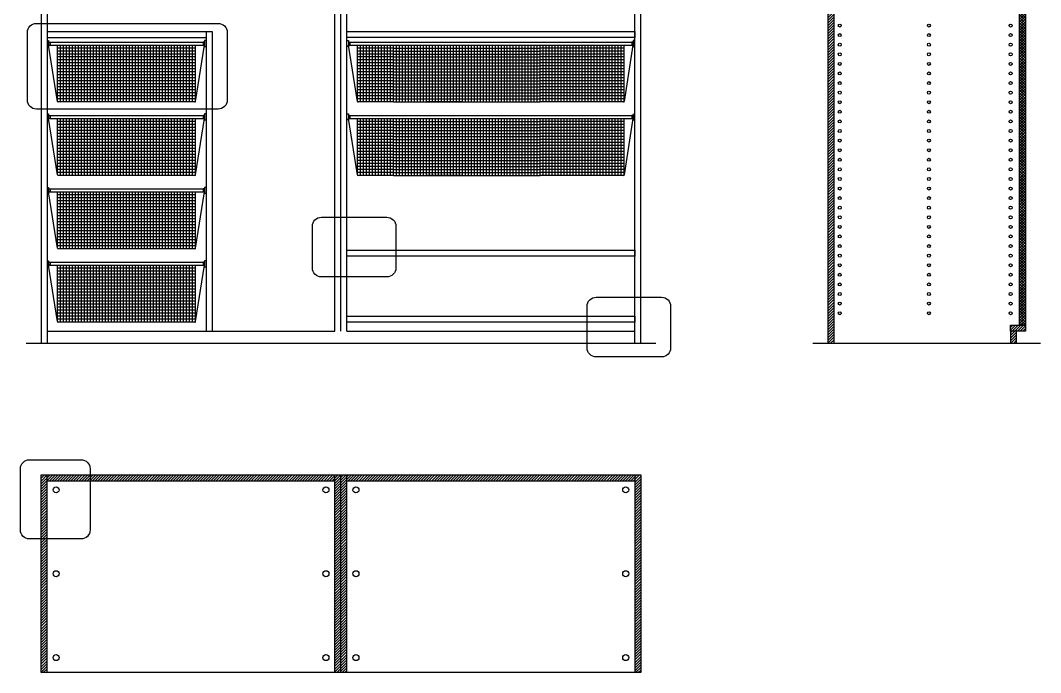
# Model space of a CAD drawing. Header units: millimetres. Extents: x 1707 to 3911, y 2756 to 3954.
# Drawn here: x 2352.7 to 2693, y 2757.3 to 2975 of the extents above; entities that cross this region are included whole.
import ezdxf

# ---------------------------------------------------------------- set-up
doc = ezdxf.new("R2010")
doc.units = ezdxf.units.MM
for name, color, linetype in [('IN-ANNO-NPLT', 6, 'Continuous'), ('IN-FURN', 3, 'Continuous'), ('IN-FURN-DETAILS', 2, 'Continuous'), ('IN-FURN-STOR', 104, 'Continuous'), ('IN-FURN-WKSF', 4, 'Continuous')]:
    doc.layers.add(name, color=color, linetype=linetype)

msp = doc.modelspace()

# ---------------------------------------------------------------- hatches: boundary and pattern name
at = {"layer": 'IN-FURN-STOR'}
h = msp.add_hatch(dxfattribs=at)
h.set_pattern_fill('ANSI31', color=256, scale=0.2)
h.paths.add_polyline_path([(2622.03, 2867.25), (2624.03, 2867.25), (2624.03, 3103.25), (2622.03, 3103.25)])
h = msp.add_hatch(dxfattribs=at)
h.set_pattern_fill('ANSI31', color=256, scale=0.2)
h.paths.add_polyline_path([(2688.03, 3103.25), (2624.03, 3103.25), (2624.03, 3101.25), (2688.03, 3101.25)])
h.paths.add_polyline_path([(2688.03, 2873.25), (2683.03, 2873.25), (2683.03, 2871.25), (2685.03, 2871.25), (2688.03, 2871.25)])
h.paths.add_polyline_path([(2685.03, 2871.25), (2683.03, 2871.25), (2683.03, 2867.25), (2685.03, 2867.25)])
h = msp.add_hatch(dxfattribs=at)
h.set_pattern_fill('ANSI31', color=256, scale=0.2)
h.paths.add_polyline_path([(2457.65, 2823.29), (2361.65, 2823.29), (2361.65, 2821.29), (2457.65, 2821.29)])
h.paths.add_polyline_path([(2361.65, 2823.29), (2359.65, 2823.29), (2359.65, 2757.29), (2361.65, 2757.29)])
h.paths.add_polyline_path([(2461.65, 2823.29), (2459.65, 2823.29), (2459.65, 2757.29), (2461.65, 2757.29)])
h.paths.add_polyline_path([(2459.65, 2823.29), (2457.65, 2823.29), (2457.65, 2821.29), (2457.65, 2757.29), (2459.65, 2757.29)])
h.paths.add_polyline_path([(2557.65, 2823.29), (2461.65, 2823.29), (2461.65, 2821.29), (2557.65, 2821.29)])
h.paths.add_polyline_path([(2559.65, 2823.29), (2557.65, 2823.29), (2557.65, 2821.29), (2557.65, 2757.29), (2559.65, 2757.29)])
at = {"layer": 'IN-FURN-WKSF'}
h = msp.add_hatch(dxfattribs=at)
h.set_pattern_fill('ANSI37', color=256, scale=0.2)
h.set_pattern_definition([(45, (-63.79805, 0), (-0.44901281, 0.44901281), []), (135, (-63.79805, 0), (-0.44901281, -0.44901281), [])])
h.paths.add_polyline_path([(2688.03, 3101.25), (2686.03, 3101.25), (2686.03, 2873.25), (2688.03, 2873.25)])

# ---------------------------------------------------------------- linework, layer by layer
at = {"layer": 'IN-ANNO-NPLT'}
for p, q in [((2354.65, 2867.25), (2564.65, 2867.25)), ((2617.03, 2867.25), (2693.03, 2867.25))]:
    msp.add_line(p, q, dxfattribs=at)
at = {"layer": 'IN-FURN'}
for p, q in [((2362.15, 2967.55), (2362.15, 2966.75)), ((2362.35, 2967.75), (2413.95, 2967.75)), ((2414.15, 2967.55), (2414.15, 2966.75)), ((2462.15, 2967.55), (2462.15, 2966.75)), ((2462.35, 2967.75), (2525.15, 2967.75)), ((2525.15, 2967.75), (2526.15, 2967.75)), ((2526.15, 2967.75), (2556.95, 2967.75)), ((2557.15, 2967.55), (2557.15, 2966.75)), ((2362.15, 2966.75), (2414.15, 2966.75)), ((2365.12, 2947.92), (2362.15, 2966.75)), ((2365.15, 2947.95), (2365.15, 2966.75)), ((2411.15, 2965.75), (2365.15, 2965.75)), ((2411.15, 2964.75), (2365.15, 2964.75)), ((2366.15, 2947.75), (2366.15, 2966.75)), ((2367.15, 2947.75), (2367.15, 2966.75)), ((2368.15, 2947.75), (2368.15, 2966.75)), ((2369.15, 2947.75), (2369.15, 2966.75)), ((2370.15, 2947.75), (2370.15, 2966.75)), ((2370.15, 2947.75), (2370.15, 2966.75)), ((2371.15, 2947.75), (2371.15, 2966.75)), ((2372.15, 2947.75), (2372.15, 2966.75)), ((2373.15, 2947.75), (2373.15, 2966.75)), ((2374.15, 2947.75), (2374.15, 2966.75)), ((2375.15, 2947.75), (2375.15, 2966.75)), ((2376.15, 2947.75), (2376.15, 2966.75)), ((2377.15, 2947.75), (2377.15, 2966.75)), ((2378.15, 2947.75), (2378.15, 2966.75)), ((2379.15, 2947.75), (2379.15, 2966.75)), ((2380.15, 2947.75), (2380.15, 2966.75)), ((2381.15, 2947.75), (2381.15, 2966.75)), ((2382.15, 2947.75), (2382.15, 2966.75)), ((2383.15, 2947.75), (2383.15, 2966.75)), ((2384.15, 2947.75), (2384.15, 2966.75)), ((2385.15, 2947.75), (2385.15, 2966.75)), ((2386.15, 2947.75), (2386.15, 2966.75)), ((2387.15, 2947.75), (2387.15, 2966.75)), ((2388.15, 2947.75), (2388.15, 2966.75)), ((2389.15, 2947.75), (2389.15, 2966.75)), ((2390.15, 2947.75), (2390.15, 2966.75)), ((2391.15, 2947.75), (2391.15, 2966.75)), ((2392.15, 2947.75), (2392.15, 2966.75)), ((2393.15, 2947.75), (2393.15, 2966.75)), ((2394.15, 2947.75), (2394.15, 2966.75)), ((2395.15, 2947.75), (2395.15, 2966.75)), ((2396.15, 2947.75), (2396.15, 2966.75)), ((2397.15, 2947.75), (2397.15, 2966.75)), ((2398.15, 2947.75), (2398.15, 2966.75)), ((2399.15, 2947.75), (2399.15, 2966.75)), ((2400.15, 2947.75), (2400.15, 2966.75)), ((2401.15, 2947.75), (2401.15, 2966.75)), ((2402.15, 2947.75), (2402.15, 2966.75)), ((2403.15, 2947.75), (2403.15, 2966.75)), ((2404.15, 2947.75), (2404.15, 2966.75)), ((2405.15, 2947.75), (2405.15, 2966.75)), ((2406.15, 2947.75), (2406.15, 2966.75)), ((2407.15, 2947.75), (2407.15, 2966.75)), ((2408.15, 2947.75), (2408.15, 2966.75)), ((2409.15, 2947.75), (2409.15, 2966.75)), ((2409.15, 2947.75), (2409.15, 2966.75)), ((2410.15, 2947.75), (2410.15, 2966.75)), ((2411.15, 2947.95), (2411.15, 2966.75)), ((2411.18, 2947.92), (2414.15, 2966.75)), ((2462.15, 2966.75), (2477.15, 2966.75)), ((2465.12, 2947.92), (2462.15, 2966.75)), ((2465.15, 2947.95), (2465.15, 2966.75)), ((2477.15, 2965.75), (2465.15, 2965.75)), ((2477.15, 2964.75), (2465.15, 2964.75)), ((2466.15, 2947.75), (2466.15, 2966.75)), ((2467.15, 2947.75), (2467.15, 2966.75)), ((2468.15, 2947.75), (2468.15, 2966.75)), ((2469.15, 2947.75), (2469.15, 2966.75)), ((2470.15, 2947.75), (2470.15, 2966.75)), ((2470.15, 2947.75), (2470.15, 2966.75)), ((2471.15, 2947.75), (2471.15, 2966.75)), ((2472.15, 2947.75), (2472.15, 2966.75)), ((2473.15, 2947.75), (2473.15, 2966.75)), ((2474.15, 2947.75), (2474.15, 2966.75)), ((2475.15, 2947.75), (2475.15, 2966.75)), ((2476.15, 2947.75), (2476.15, 2966.75)), ((2477.15, 2947.75), (2477.15, 2966.75)), ((2477.15, 2966.75), (2525.15, 2966.75)), ((2477.15, 2965.75), (2525.15, 2965.75)), ((2477.15, 2964.75), (2525.15, 2964.75)), ((2478.15, 2947.75), (2478.15, 2966.75)), ((2479.15, 2947.75), (2479.15, 2966.75)), ((2480.15, 2947.75), (2480.15, 2966.75)), ((2481.15, 2947.75), (2481.15, 2966.75)), ((2482.15, 2947.75), (2482.15, 2966.75)), ((2483.15, 2947.75), (2483.15, 2966.75)), ((2484.15, 2947.75), (2484.15, 2966.75)), ((2484.15, 2947.75), (2484.15, 2966.75)), ((2485.15, 2947.75), (2485.15, 2966.75)), ((2486.15, 2947.75), (2486.15, 2966.75)), ((2486.15, 2947.75), (2486.15, 2966.75)), ((2487.15, 2947.75), (2487.15, 2966.75)), ((2488.15, 2947.75), (2488.15, 2966.75)), ((2489.15, 2947.75), (2489.15, 2966.75)), ((2490.15, 2947.75), (2490.15, 2966.75)), ((2491.15, 2947.75), (2491.15, 2966.75)), ((2492.15, 2947.75), (2492.15, 2966.75)), ((2493.15, 2947.75), (2493.15, 2966.75)), ((2494.15, 2947.75), (2494.15, 2966.75)), ((2495.15, 2947.75), (2495.15, 2966.75)), ((2496.15, 2947.75), (2496.15, 2966.75)), ((2497.15, 2947.75), (2497.15, 2966.75)), ((2498.15, 2947.75), (2498.15, 2966.75)), ((2499.15, 2947.75), (2499.15, 2966.75)), ((2499.15, 2947.75), (2499.15, 2966.75)), ((2500.15, 2947.75), (2500.15, 2966.75)), ((2501.15, 2947.75), (2501.15, 2966.75)), ((2502.15, 2947.75), (2502.15, 2966.75)), ((2503.15, 2947.75), (2503.15, 2966.75)), ((2504.15, 2947.75), (2504.15, 2966.75)), ((2505.15, 2947.75), (2505.15, 2966.75)), ((2506.15, 2947.75), (2506.15, 2966.75)), ((2507.15, 2947.75), (2507.15, 2966.75)), ((2508.15, 2947.75), (2508.15, 2966.75)), ((2509.15, 2947.75), (2509.15, 2966.75)), ((2510.15, 2947.75), (2510.15, 2966.75)), ((2511.15, 2947.75), (2511.15, 2966.75)), ((2512.15, 2947.75), (2512.15, 2966.75)), ((2513.15, 2947.75), (2513.15, 2966.75)), ((2514.15, 2947.75), (2514.15, 2966.75)), ((2515.15, 2947.75), (2515.15, 2966.75)), ((2516.15, 2947.75), (2516.15, 2966.75)), ((2517.15, 2947.75), (2517.15, 2966.75)), ((2518.15, 2947.75), (2518.15, 2966.75)), ((2519.15, 2947.75), (2519.15, 2966.75)), ((2520.15, 2947.75), (2520.15, 2966.75)), ((2521.15, 2947.75), (2521.15, 2966.75)), ((2522.15, 2947.75), (2522.15, 2966.75)), ((2523.15, 2947.75), (2523.15, 2966.75)), ((2523.15, 2947.75), (2523.15, 2966.75)), ((2524.15, 2947.75), (2524.15, 2966.75)), ((2525.15, 2947.75), (2525.15, 2966.75)), ((2525.15, 2966.75), (2526.15, 2966.75)), ((2525.15, 2965.75), (2526.15, 2965.75)), ((2525.15, 2964.75), (2526.15, 2964.75)), ((2526.15, 2947.75), (2526.15, 2966.75)), ((2526.15, 2966.75), (2557.15, 2966.75)), ((2554.15, 2965.75), (2526.15, 2965.75)), ((2554.15, 2964.75), (2526.15, 2964.75)), ((2527.15, 2947.75), (2527.15, 2966.75)), ((2528.15, 2947.75), (2528.15, 2966.75)), ((2529.15, 2947.75), (2529.15, 2966.75)), ((2530.15, 2947.75), (2530.15, 2966.75)), ((2531.15, 2947.75), (2531.15, 2966.75)), ((2532.15, 2947.75), (2532.15, 2966.75)), ((2533.15, 2947.75), (2533.15, 2966.75)), ((2534.15, 2947.75), (2534.15, 2966.75)), ((2535.15, 2947.75), (2535.15, 2966.75)), ((2536.15, 2947.75), (2536.15, 2966.75)), ((2537.15, 2947.75), (2537.15, 2966.75)), ((2538.15, 2947.75), (2538.15, 2966.75)), ((2539.15, 2947.75), (2539.15, 2966.75)), ((2540.15, 2947.75), (2540.15, 2966.75)), ((2541.15, 2947.75), (2541.15, 2966.75)), ((2542.15, 2947.75), (2542.15, 2966.75)), ((2543.15, 2947.75), (2543.15, 2966.75)), ((2544.15, 2947.75), (2544.15, 2966.75)), ((2545.15, 2947.75), (2545.15, 2966.75)), ((2546.15, 2947.75), (2546.15, 2966.75)), ((2547.15, 2947.75), (2547.15, 2966.75)), ((2548.15, 2947.75), (2548.15, 2966.75)), ((2549.15, 2947.75), (2549.15, 2966.75)), ((2550.15, 2947.75), (2550.15, 2966.75)), ((2551.15, 2947.75), (2551.15, 2966.75)), ((2552.15, 2947.75), (2552.15, 2966.75)), ((2552.15, 2947.75), (2552.15, 2966.75)), ((2553.15, 2947.75), (2553.15, 2966.75)), ((2554.15, 2947.95), (2554.15, 2966.75)), ((2554.18, 2947.92), (2557.15, 2966.75)), ((2411.15, 2963.75), (2365.15, 2963.75)), ((2411.15, 2962.75), (2365.15, 2962.75)), ((2411.15, 2961.75), (2365.15, 2961.75)), ((2411.15, 2960.75), (2365.15, 2960.75)), ((2477.15, 2963.75), (2465.15, 2963.75)), ((2477.15, 2962.75), (2465.15, 2962.75)), ((2477.15, 2961.75), (2465.15, 2961.75)), ((2477.15, 2960.75), (2465.15, 2960.75)), ((2477.15, 2963.75), (2525.15, 2963.75)), ((2477.15, 2962.75), (2525.15, 2962.75)), ((2477.15, 2962.75), (2525.15, 2962.75)), ((2477.15, 2961.75), (2525.15, 2961.75)), ((2477.15, 2960.75), (2523.15, 2960.75)), ((2477.15, 2960.75), (2525.15, 2960.75)), ((2525.15, 2963.75), (2526.15, 2963.75)), ((2525.15, 2962.75), (2526.15, 2962.75)), ((2525.15, 2961.75), (2526.15, 2961.75)), ((2525.15, 2960.75), (2526.15, 2960.75)), ((2554.15, 2963.75), (2526.15, 2963.75)), ((2554.15, 2962.75), (2526.15, 2962.75)), ((2554.15, 2961.75), (2526.15, 2961.75)), ((2554.15, 2960.75), (2526.15, 2960.75)), ((2411.15, 2959.75), (2365.15, 2959.75)), ((2411.15, 2958.75), (2365.15, 2958.75)), ((2411.15, 2957.75), (2365.15, 2957.75)), ((2477.15, 2959.75), (2465.15, 2959.75)), ((2477.15, 2958.75), (2465.15, 2958.75)), ((2477.15, 2957.75), (2465.15, 2957.75)), ((2477.15, 2959.75), (2523.15, 2959.75)), ((2477.15, 2959.75), (2525.15, 2959.75)), ((2477.15, 2959.75), (2525.15, 2959.75)), ((2477.15, 2958.75), (2523.15, 2958.75)), ((2477.15, 2958.75), (2525.15, 2958.75)), ((2477.15, 2957.75), (2523.15, 2957.75)), ((2477.15, 2957.75), (2525.15, 2957.75)), ((2525.15, 2959.75), (2526.15, 2959.75)), ((2525.15, 2958.75), (2526.15, 2958.75)), ((2525.15, 2957.75), (2526.15, 2957.75)), ((2554.15, 2959.75), (2526.15, 2959.75)), ((2554.15, 2958.75), (2526.15, 2958.75)), ((2554.15, 2957.75), (2526.15, 2957.75)), ((2411.15, 2956.75), (2365.15, 2956.75)), ((2411.15, 2955.75), (2365.15, 2955.75)), ((2411.15, 2954.75), (2365.15, 2954.75)), ((2411.15, 2954.75), (2365.15, 2954.75)), ((2477.15, 2956.75), (2465.15, 2956.75)), ((2477.15, 2955.75), (2465.15, 2955.75)), ((2477.15, 2954.75), (2465.15, 2954.75)), ((2477.15, 2954.75), (2465.15, 2954.75)), ((2477.15, 2956.75), (2523.15, 2956.75)), ((2477.15, 2956.75), (2525.15, 2956.75)), ((2477.15, 2955.75), (2523.15, 2955.75)), ((2477.15, 2955.75), (2525.15, 2955.75)), ((2477.15, 2954.75), (2523.15, 2954.75)), ((2477.15, 2954.75), (2525.15, 2954.75)), ((2525.15, 2956.75), (2526.15, 2956.75)), ((2525.15, 2955.75), (2526.15, 2955.75)), ((2525.15, 2954.75), (2526.15, 2954.75)), ((2554.15, 2956.75), (2526.15, 2956.75)), ((2554.15, 2955.75), (2526.15, 2955.75)), ((2554.15, 2954.75), (2526.15, 2954.75)), ((2554.15, 2954.75), (2526.15, 2954.75)), ((2411.15, 2953.75), (2365.15, 2953.75)), ((2411.15, 2952.75), (2365.15, 2952.75)), ((2411.15, 2951.75), (2365.15, 2951.75)), ((2411.15, 2950.75), (2365.15, 2950.75)), ((2477.15, 2953.75), (2465.15, 2953.75)), ((2477.15, 2952.75), (2465.15, 2952.75)), ((2477.15, 2951.75), (2465.15, 2951.75)), ((2477.15, 2950.75), (2465.15, 2950.75)), ((2477.15, 2953.75), (2523.15, 2953.75)), ((2477.15, 2953.75), (2525.15, 2953.75)), ((2477.15, 2952.75), (2523.15, 2952.75)), ((2477.15, 2952.75), (2525.15, 2952.75)), ((2477.15, 2951.75), (2523.15, 2951.75)), ((2477.15, 2951.75), (2525.15, 2951.75)), ((2477.15, 2950.75), (2523.15, 2950.75)), ((2477.15, 2950.75), (2525.15, 2950.75)), ((2525.15, 2953.75), (2526.15, 2953.75)), ((2525.15, 2952.75), (2526.15, 2952.75)), ((2525.15, 2951.75), (2526.15, 2951.75)), ((2525.15, 2950.75), (2526.15, 2950.75)), ((2554.15, 2953.75), (2526.15, 2953.75)), ((2554.15, 2952.75), (2526.15, 2952.75)), ((2554.15, 2951.75), (2526.15, 2951.75)), ((2554.15, 2950.75), (2526.15, 2950.75)), ((2411.15, 2949.75), (2365.15, 2949.75)), ((2411.15, 2948.75), (2365.15, 2948.75)), ((2410.98, 2947.75), (2365.32, 2947.75)), ((2477.15, 2949.75), (2465.15, 2949.75)), ((2477.15, 2948.75), (2465.15, 2948.75)), ((2477.15, 2947.75), (2465.32, 2947.75)), ((2477.15, 2949.75), (2523.15, 2949.75)), ((2477.15, 2949.75), (2525.15, 2949.75)), ((2477.15, 2948.75), (2523.15, 2948.75)), ((2477.15, 2948.75), (2525.15, 2948.75)), ((2477.15, 2947.75), (2523.15, 2947.75)), ((2477.15, 2947.75), (2525.15, 2947.75)), ((2500.15, 2947.75), (2488.32, 2947.75)), ((2525.15, 2949.75), (2526.15, 2949.75)), ((2525.15, 2948.75), (2526.15, 2948.75)), ((2525.15, 2947.75), (2526.15, 2947.75)), ((2554.15, 2949.75), (2526.15, 2949.75)), ((2554.15, 2948.75), (2526.15, 2948.75)), ((2553.98, 2947.75), (2526.15, 2947.75)), ((2362.15, 2943.05), (2362.15, 2942.25)), ((2365.12, 2923.42), (2362.15, 2942.25)), ((2362.35, 2943.25), (2413.95, 2943.25)), ((2362.65, 2942.25), (2413.65, 2942.25)), ((2365.15, 2923.45), (2365.15, 2942.25)), ((2411.15, 2941.25), (2365.15, 2941.25)), ((2411.15, 2940.25), (2365.15, 2940.25)), ((2366.15, 2923.25), (2366.15, 2942.25)), ((2367.15, 2923.25), (2367.15, 2942.25)), ((2368.15, 2923.25), (2368.15, 2942.25)), ((2369.15, 2923.25), (2369.15, 2942.25)), ((2370.15, 2923.25), (2370.15, 2942.25)), ((2370.15, 2923.25), (2370.15, 2942.25)), ((2371.15, 2923.25), (2371.15, 2942.25)), ((2372.15, 2923.25), (2372.15, 2942.25)), ((2373.15, 2923.25), (2373.15, 2942.25)), ((2374.15, 2923.25), (2374.15, 2942.25)), ((2375.15, 2923.25), (2375.15, 2942.25)), ((2376.15, 2923.25), (2376.15, 2942.25)), ((2377.15, 2923.25), (2377.15, 2942.25)), ((2378.15, 2923.25), (2378.15, 2942.25)), ((2379.15, 2923.25), (2379.15, 2942.25)), ((2380.15, 2923.25), (2380.15, 2942.25)), ((2381.15, 2923.25), (2381.15, 2942.25)), ((2382.15, 2923.25), (2382.15, 2942.25)), ((2383.15, 2923.25), (2383.15, 2942.25)), ((2384.15, 2923.25), (2384.15, 2942.25)), ((2385.15, 2923.25), (2385.15, 2942.25)), ((2386.15, 2923.25), (2386.15, 2942.25)), ((2387.15, 2923.25), (2387.15, 2942.25)), ((2388.15, 2923.25), (2388.15, 2942.25)), ((2389.15, 2923.25), (2389.15, 2942.25)), ((2390.15, 2923.25), (2390.15, 2942.25)), ((2391.15, 2923.25), (2391.15, 2942.25)), ((2392.15, 2923.25), (2392.15, 2942.25)), ((2393.15, 2923.25), (2393.15, 2942.25)), ((2394.15, 2923.25), (2394.15, 2942.25)), ((2395.15, 2923.25), (2395.15, 2942.25)), ((2396.15, 2923.25), (2396.15, 2942.25)), ((2397.15, 2923.25), (2397.15, 2942.25)), ((2398.15, 2923.25), (2398.15, 2942.25)), ((2399.15, 2923.25), (2399.15, 2942.25)), ((2400.15, 2923.25), (2400.15, 2942.25)), ((2401.15, 2923.25), (2401.15, 2942.25)), ((2402.15, 2923.25), (2402.15, 2942.25)), ((2403.15, 2923.25), (2403.15, 2942.25)), ((2404.15, 2923.25), (2404.15, 2942.25)), ((2405.15, 2923.25), (2405.15, 2942.25)), ((2406.15, 2923.25), (2406.15, 2942.25)), ((2407.15, 2923.25), (2407.15, 2942.25)), ((2408.15, 2923.25), (2408.15, 2942.25)), ((2409.15, 2923.25), (2409.15, 2942.25)), ((2409.15, 2923.25), (2409.15, 2942.25)), ((2410.15, 2923.25), (2410.15, 2942.25)), ((2411.15, 2923.45), (2411.15, 2942.25)), ((2411.18, 2923.42), (2414.15, 2942.25)), ((2414.15, 2943.05), (2414.15, 2942.25)), ((2462.15, 2943.05), (2462.15, 2942.25)), ((2462.15, 2942.25), (2477.15, 2942.25)), ((2465.12, 2923.42), (2462.15, 2942.25)), ((2462.35, 2943.25), (2525.15, 2943.25)), ((2465.15, 2923.45), (2465.15, 2942.25)), ((2477.15, 2941.25), (2465.15, 2941.25)), ((2477.15, 2940.25), (2465.15, 2940.25)), ((2466.15, 2923.25), (2466.15, 2942.25)), ((2467.15, 2923.25), (2467.15, 2942.25)), ((2468.15, 2923.25), (2468.15, 2942.25)), ((2469.15, 2923.25), (2469.15, 2942.25)), ((2470.15, 2923.25), (2470.15, 2942.25)), ((2470.15, 2923.25), (2470.15, 2942.25)), ((2471.15, 2923.25), (2471.15, 2942.25)), ((2472.15, 2923.25), (2472.15, 2942.25)), ((2473.15, 2923.25), (2473.15, 2942.25)), ((2474.15, 2923.25), (2474.15, 2942.25)), ((2475.15, 2923.25), (2475.15, 2942.25)), ((2476.15, 2923.25), (2476.15, 2942.25)), ((2477.15, 2923.25), (2477.15, 2942.25)), ((2477.15, 2942.25), (2525.15, 2942.25)), ((2477.15, 2941.25), (2525.15, 2941.25)), ((2477.15, 2940.25), (2525.15, 2940.25)), ((2478.15, 2923.25), (2478.15, 2942.25)), ((2479.15, 2923.25), (2479.15, 2942.25)), ((2480.15, 2923.25), (2480.15, 2942.25)), ((2481.15, 2923.25), (2481.15, 2942.25)), ((2482.15, 2923.25), (2482.15, 2942.25)), ((2483.15, 2923.25), (2483.15, 2942.25)), ((2484.15, 2923.25), (2484.15, 2942.25)), ((2484.15, 2923.25), (2484.15, 2942.25)), ((2485.15, 2923.25), (2485.15, 2942.25)), ((2486.15, 2923.25), (2486.15, 2942.25)), ((2486.15, 2923.25), (2486.15, 2942.25)), ((2487.15, 2923.25), (2487.15, 2942.25)), ((2488.15, 2923.25), (2488.15, 2942.25)), ((2489.15, 2923.25), (2489.15, 2942.25)), ((2490.15, 2923.25), (2490.15, 2942.25)), ((2491.15, 2923.25), (2491.15, 2942.25)), ((2492.15, 2923.25), (2492.15, 2942.25)), ((2493.15, 2923.25), (2493.15, 2942.25)), ((2494.15, 2923.25), (2494.15, 2942.25)), ((2495.15, 2923.25), (2495.15, 2942.25)), ((2496.15, 2923.25), (2496.15, 2942.25)), ((2497.15, 2923.25), (2497.15, 2942.25)), ((2498.15, 2923.25), (2498.15, 2942.25)), ((2499.15, 2923.25), (2499.15, 2942.25)), ((2499.15, 2923.25), (2499.15, 2942.25)), ((2500.15, 2923.25), (2500.15, 2942.25)), ((2501.15, 2923.25), (2501.15, 2942.25)), ((2502.15, 2923.25), (2502.15, 2942.25)), ((2503.15, 2923.25), (2503.15, 2942.25)), ((2504.15, 2923.25), (2504.15, 2942.25)), ((2505.15, 2923.25), (2505.15, 2942.25)), ((2506.15, 2923.25), (2506.15, 2942.25)), ((2507.15, 2923.25), (2507.15, 2942.25)), ((2508.15, 2923.25), (2508.15, 2942.25)), ((2509.15, 2923.25), (2509.15, 2942.25)), ((2510.15, 2923.25), (2510.15, 2942.25)), ((2511.15, 2923.25), (2511.15, 2942.25)), ((2512.15, 2923.25), (2512.15, 2942.25)), ((2513.15, 2923.25), (2513.15, 2942.25)), ((2514.15, 2923.25), (2514.15, 2942.25)), ((2515.15, 2923.25), (2515.15, 2942.25)), ((2516.15, 2923.25), (2516.15, 2942.25)), ((2517.15, 2923.25), (2517.15, 2942.25)), ((2518.15, 2923.25), (2518.15, 2942.25)), ((2519.15, 2923.25), (2519.15, 2942.25)), ((2520.15, 2923.25), (2520.15, 2942.25)), ((2521.15, 2923.25), (2521.15, 2942.25)), ((2522.15, 2923.25), (2522.15, 2942.25)), ((2523.15, 2923.25), (2523.15, 2942.25)), ((2523.15, 2923.25), (2523.15, 2942.25)), ((2524.15, 2923.25), (2524.15, 2942.25)), ((2525.15, 2943.25), (2526.15, 2943.25)), ((2525.15, 2923.25), (2525.15, 2942.25)), ((2525.15, 2942.25), (2526.15, 2942.25)), ((2525.15, 2941.25), (2526.15, 2941.25)), ((2525.15, 2940.25), (2526.15, 2940.25)), ((2526.15, 2943.25), (2556.95, 2943.25)), ((2526.15, 2942.25), (2557.15, 2942.25)), ((2526.15, 2923.25), (2526.15, 2942.25)), ((2554.15, 2941.25), (2526.15, 2941.25)), ((2554.15, 2940.25), (2526.15, 2940.25)), ((2527.15, 2923.25), (2527.15, 2942.25)), ((2528.15, 2923.25), (2528.15, 2942.25)), ((2529.15, 2923.25), (2529.15, 2942.25)), ((2530.15, 2923.25), (2530.15, 2942.25)), ((2531.15, 2923.25), (2531.15, 2942.25)), ((2532.15, 2923.25), (2532.15, 2942.25)), ((2533.15, 2923.25), (2533.15, 2942.25)), ((2534.15, 2923.25), (2534.15, 2942.25)), ((2535.15, 2923.25), (2535.15, 2942.25)), ((2536.15, 2923.25), (2536.15, 2942.25)), ((2537.15, 2923.25), (2537.15, 2942.25)), ((2538.15, 2923.25), (2538.15, 2942.25)), ((2539.15, 2923.25), (2539.15, 2942.25)), ((2540.15, 2923.25), (2540.15, 2942.25)), ((2541.15, 2923.25), (2541.15, 2942.25)), ((2542.15, 2923.25), (2542.15, 2942.25)), ((2543.15, 2923.25), (2543.15, 2942.25)), ((2544.15, 2923.25), (2544.15, 2942.25)), ((2545.15, 2923.25), (2545.15, 2942.25)), ((2546.15, 2923.25), (2546.15, 2942.25)), ((2547.15, 2923.25), (2547.15, 2942.25)), ((2548.15, 2923.25), (2548.15, 2942.25)), ((2549.15, 2923.25), (2549.15, 2942.25)), ((2550.15, 2923.25), (2550.15, 2942.25)), ((2551.15, 2923.25), (2551.15, 2942.25)), ((2552.15, 2923.25), (2552.15, 2942.25)), ((2552.15, 2923.25), (2552.15, 2942.25)), ((2553.15, 2923.25), (2553.15, 2942.25)), ((2554.15, 2923.45), (2554.15, 2942.25)), ((2554.18, 2923.42), (2557.15, 2942.25)), ((2557.15, 2943.05), (2557.15, 2942.25)), ((2411.15, 2939.25), (2365.15, 2939.25)), ((2411.15, 2938.25), (2365.15, 2938.25)), ((2411.15, 2937.25), (2365.15, 2937.25)), ((2477.15, 2939.25), (2465.15, 2939.25)), ((2477.15, 2938.25), (2465.15, 2938.25)), ((2477.15, 2937.25), (2465.15, 2937.25)), ((2477.15, 2939.25), (2525.15, 2939.25)), ((2477.15, 2938.25), (2525.15, 2938.25)), ((2477.15, 2938.25), (2525.15, 2938.25)), ((2477.15, 2937.25), (2525.15, 2937.25)), ((2525.15, 2939.25), (2526.15, 2939.25)), ((2525.15, 2938.25), (2526.15, 2938.25)), ((2525.15, 2937.25), (2526.15, 2937.25)), ((2554.15, 2939.25), (2526.15, 2939.25)), ((2554.15, 2938.25), (2526.15, 2938.25)), ((2554.15, 2937.25), (2526.15, 2937.25)), ((2411.15, 2936.25), (2365.15, 2936.25)), ((2411.15, 2935.25), (2365.15, 2935.25)), ((2411.15, 2934.25), (2365.15, 2934.25)), ((2477.15, 2936.25), (2465.15, 2936.25)), ((2477.15, 2935.25), (2465.15, 2935.25)), ((2477.15, 2934.25), (2465.15, 2934.25)), ((2477.15, 2936.25), (2525.15, 2936.25)), ((2477.15, 2936.25), (2523.15, 2936.25)), ((2477.15, 2935.25), (2525.15, 2935.25)), ((2477.15, 2935.25), (2525.15, 2935.25)), ((2477.15, 2935.25), (2523.15, 2935.25)), ((2477.15, 2934.25), (2525.15, 2934.25)), ((2477.15, 2934.25), (2523.15, 2934.25)), ((2525.15, 2936.25), (2526.15, 2936.25)), ((2525.15, 2935.25), (2526.15, 2935.25)), ((2525.15, 2934.25), (2526.15, 2934.25)), ((2554.15, 2936.25), (2526.15, 2936.25)), ((2554.15, 2935.25), (2526.15, 2935.25)), ((2554.15, 2934.25), (2526.15, 2934.25)), ((2411.15, 2933.25), (2365.15, 2933.25)), ((2411.15, 2932.25), (2365.15, 2932.25)), ((2411.15, 2931.25), (2365.15, 2931.25)), ((2411.15, 2930.25), (2365.15, 2930.25)), ((2411.15, 2930.25), (2365.15, 2930.25)), ((2477.15, 2933.25), (2465.15, 2933.25)), ((2477.15, 2932.25), (2465.15, 2932.25)), ((2477.15, 2931.25), (2465.15, 2931.25)), ((2477.15, 2930.25), (2465.15, 2930.25)), ((2477.15, 2930.25), (2465.15, 2930.25)), ((2477.15, 2933.25), (2525.15, 2933.25)), ((2477.15, 2933.25), (2523.15, 2933.25)), ((2477.15, 2932.25), (2525.15, 2932.25)), ((2477.15, 2932.25), (2523.15, 2932.25)), ((2477.15, 2931.25), (2525.15, 2931.25)), ((2477.15, 2931.25), (2523.15, 2931.25)), ((2477.15, 2930.25), (2525.15, 2930.25)), ((2477.15, 2930.25), (2523.15, 2930.25)), ((2525.15, 2933.25), (2526.15, 2933.25)), ((2525.15, 2932.25), (2526.15, 2932.25)), ((2525.15, 2931.25), (2526.15, 2931.25)), ((2525.15, 2930.25), (2526.15, 2930.25)), ((2554.15, 2933.25), (2526.15, 2933.25)), ((2554.15, 2932.25), (2526.15, 2932.25)), ((2554.15, 2931.25), (2526.15, 2931.25)), ((2554.15, 2930.25), (2526.15, 2930.25)), ((2554.15, 2930.25), (2526.15, 2930.25)), ((2411.15, 2929.25), (2365.15, 2929.25)), ((2411.15, 2928.25), (2365.15, 2928.25)), ((2411.15, 2927.25), (2365.15, 2927.25)), ((2477.15, 2929.25), (2465.15, 2929.25)), ((2477.15, 2928.25), (2465.15, 2928.25)), ((2477.15, 2927.25), (2465.15, 2927.25)), ((2477.15, 2929.25), (2525.15, 2929.25)), ((2477.15, 2929.25), (2523.15, 2929.25)), ((2477.15, 2928.25), (2525.15, 2928.25)), ((2477.15, 2928.25), (2523.15, 2928.25)), ((2477.15, 2927.25), (2525.15, 2927.25)), ((2477.15, 2927.25), (2523.15, 2927.25)), ((2525.15, 2929.25), (2526.15, 2929.25)), ((2525.15, 2928.25), (2526.15, 2928.25)), ((2525.15, 2927.25), (2526.15, 2927.25)), ((2554.15, 2929.25), (2526.15, 2929.25)), ((2554.15, 2928.25), (2526.15, 2928.25)), ((2554.15, 2927.25), (2526.15, 2927.25)), ((2411.15, 2926.25), (2365.15, 2926.25)), ((2411.15, 2925.25), (2365.15, 2925.25)), ((2411.15, 2924.25), (2365.15, 2924.25)), ((2410.98, 2923.25), (2365.32, 2923.25)), ((2477.15, 2926.25), (2465.15, 2926.25)), ((2477.15, 2925.25), (2465.15, 2925.25)), ((2477.15, 2924.25), (2465.15, 2924.25)), ((2477.15, 2923.25), (2465.32, 2923.25)), ((2477.15, 2926.25), (2525.15, 2926.25)), ((2477.15, 2926.25), (2523.15, 2926.25)), ((2477.15, 2925.25), (2525.15, 2925.25)), ((2477.15, 2925.25), (2523.15, 2925.25)), ((2477.15, 2924.25), (2525.15, 2924.25)), ((2477.15, 2924.25), (2523.15, 2924.25)), ((2477.15, 2923.25), (2525.15, 2923.25)), ((2477.15, 2923.25), (2523.15, 2923.25)), ((2500.15, 2923.25), (2488.32, 2923.25)), ((2525.15, 2926.25), (2526.15, 2926.25)), ((2525.15, 2925.25), (2526.15, 2925.25)), ((2525.15, 2924.25), (2526.15, 2924.25)), ((2525.15, 2923.25), (2526.15, 2923.25)), ((2554.15, 2926.25), (2526.15, 2926.25)), ((2554.15, 2925.25), (2526.15, 2925.25)), ((2554.15, 2924.25), (2526.15, 2924.25)), ((2553.98, 2923.25), (2526.15, 2923.25)), ((2362.15, 2918.55), (2362.15, 2917.75)), ((2362.15, 2917.75), (2414.15, 2917.75)), ((2365.12, 2898.92), (2362.15, 2917.75)), ((2362.35, 2918.75), (2413.95, 2918.75)), ((2365.15, 2898.95), (2365.15, 2917.75)), ((2411.15, 2916.75), (2365.15, 2916.75)), ((2366.15, 2898.75), (2366.15, 2917.75)), ((2367.15, 2898.75), (2367.15, 2917.75)), ((2368.15, 2898.75), (2368.15, 2917.75)), ((2369.15, 2898.75), (2369.15, 2917.75)), ((2370.15, 2898.75), (2370.15, 2917.75)), ((2370.15, 2898.75), (2370.15, 2917.75)), ((2371.15, 2898.75), (2371.15, 2917.75)), ((2372.15, 2898.75), (2372.15, 2917.75)), ((2373.15, 2898.75), (2373.15, 2917.75)), ((2374.15, 2898.75), (2374.15, 2917.75)), ((2375.15, 2898.75), (2375.15, 2917.75)), ((2376.15, 2898.75), (2376.15, 2917.75)), ((2377.15, 2898.75), (2377.15, 2917.75)), ((2378.15, 2898.75), (2378.15, 2917.75)), ((2379.15, 2898.75), (2379.15, 2917.75)), ((2380.15, 2898.75), (2380.15, 2917.75)), ((2381.15, 2898.75), (2381.15, 2917.75)), ((2382.15, 2898.75), (2382.15, 2917.75)), ((2383.15, 2898.75), (2383.15, 2917.75)), ((2384.15, 2898.75), (2384.15, 2917.75)), ((2385.15, 2898.75), (2385.15, 2917.75)), ((2386.15, 2898.75), (2386.15, 2917.75)), ((2387.15, 2898.75), (2387.15, 2917.75)), ((2388.15, 2898.75), (2388.15, 2917.75)), ((2389.15, 2898.75), (2389.15, 2917.75)), ((2390.15, 2898.75), (2390.15, 2917.75)), ((2391.15, 2898.75), (2391.15, 2917.75)), ((2392.15, 2898.75), (2392.15, 2917.75)), ((2393.15, 2898.75), (2393.15, 2917.75)), ((2394.15, 2898.75), (2394.15, 2917.75)), ((2395.15, 2898.75), (2395.15, 2917.75)), ((2396.15, 2898.75), (2396.15, 2917.75)), ((2397.15, 2898.75), (2397.15, 2917.75)), ((2398.15, 2898.75), (2398.15, 2917.75)), ((2399.15, 2898.75), (2399.15, 2917.75)), ((2400.15, 2898.75), (2400.15, 2917.75)), ((2401.15, 2898.75), (2401.15, 2917.75)), ((2402.15, 2898.75), (2402.15, 2917.75)), ((2403.15, 2898.75), (2403.15, 2917.75)), ((2404.15, 2898.75), (2404.15, 2917.75)), ((2405.15, 2898.75), (2405.15, 2917.75)), ((2406.15, 2898.75), (2406.15, 2917.75)), ((2407.15, 2898.75), (2407.15, 2917.75)), ((2408.15, 2898.75), (2408.15, 2917.75)), ((2409.15, 2898.75), (2409.15, 2917.75)), ((2409.15, 2898.75), (2409.15, 2917.75)), ((2410.15, 2898.75), (2410.15, 2917.75)), ((2411.15, 2898.95), (2411.15, 2917.75)), ((2411.18, 2898.92), (2414.15, 2917.75)), ((2414.15, 2918.55), (2414.15, 2917.75)), ((2411.15, 2915.75), (2365.15, 2915.75)), ((2411.15, 2914.75), (2365.15, 2914.75)), ((2411.15, 2913.75), (2365.15, 2913.75)), ((2411.15, 2912.75), (2365.15, 2912.75)), ((2411.15, 2911.75), (2365.15, 2911.75)), ((2411.15, 2910.75), (2365.15, 2910.75)), ((2411.15, 2909.75), (2365.15, 2909.75)), ((2411.15, 2908.75), (2365.15, 2908.75)), ((2411.15, 2907.75), (2365.15, 2907.75)), ((2411.15, 2906.75), (2365.15, 2906.75)), ((2411.15, 2905.75), (2365.15, 2905.75)), ((2411.15, 2904.75), (2365.15, 2904.75)), ((2411.15, 2903.75), (2365.15, 2903.75)), ((2411.15, 2902.75), (2365.15, 2902.75)), ((2411.15, 2901.75), (2365.15, 2901.75)), ((2411.15, 2900.75), (2365.15, 2900.75)), ((2411.15, 2899.75), (2365.15, 2899.75)), ((2410.98, 2898.75), (2365.32, 2898.75)), ((2362.15, 2894.05), (2362.15, 2893.25)), ((2362.15, 2893.25), (2414.15, 2893.25)), ((2365.12, 2874.42), (2362.15, 2893.25)), ((2362.35, 2894.25), (2413.95, 2894.25)), ((2365.15, 2874.45), (2365.15, 2893.25)), ((2366.15, 2874.25), (2366.15, 2893.25)), ((2367.15, 2874.25), (2367.15, 2893.25)), ((2368.15, 2874.25), (2368.15, 2893.25)), ((2369.15, 2874.25), (2369.15, 2893.25)), ((2370.15, 2874.25), (2370.15, 2893.25)), ((2370.15, 2874.25), (2370.15, 2893.25)), ((2371.15, 2874.25), (2371.15, 2893.25)), ((2372.15, 2874.25), (2372.15, 2893.25)), ((2373.15, 2874.25), (2373.15, 2893.25)), ((2374.15, 2874.25), (2374.15, 2893.25)), ((2375.15, 2874.25), (2375.15, 2893.25)), ((2376.15, 2874.25), (2376.15, 2893.25)), ((2377.15, 2874.25), (2377.15, 2893.25)), ((2378.15, 2874.25), (2378.15, 2893.25)), ((2379.15, 2874.25), (2379.15, 2893.25)), ((2380.15, 2874.25), (2380.15, 2893.25)), ((2381.15, 2874.25), (2381.15, 2893.25)), ((2382.15, 2874.25), (2382.15, 2893.25)), ((2383.15, 2874.25), (2383.15, 2893.25)), ((2384.15, 2874.25), (2384.15, 2893.25)), ((2385.15, 2874.25), (2385.15, 2893.25)), ((2386.15, 2874.25), (2386.15, 2893.25)), ((2387.15, 2874.25), (2387.15, 2893.25)), ((2388.15, 2874.25), (2388.15, 2893.25)), ((2389.15, 2874.25), (2389.15, 2893.25)), ((2390.15, 2874.25), (2390.15, 2893.25)), ((2391.15, 2874.25), (2391.15, 2893.25)), ((2392.15, 2874.25), (2392.15, 2893.25)), ((2393.15, 2874.25), (2393.15, 2893.25)), ((2394.15, 2874.25), (2394.15, 2893.25)), ((2395.15, 2874.25), (2395.15, 2893.25)), ((2396.15, 2874.25), (2396.15, 2893.25)), ((2397.15, 2874.25), (2397.15, 2893.25)), ((2398.15, 2874.25), (2398.15, 2893.25)), ((2399.15, 2874.25), (2399.15, 2893.25)), ((2400.15, 2874.25), (2400.15, 2893.25)), ((2401.15, 2874.25), (2401.15, 2893.25)), ((2402.15, 2874.25), (2402.15, 2893.25)), ((2403.15, 2874.25), (2403.15, 2893.25)), ((2404.15, 2874.25), (2404.15, 2893.25)), ((2405.15, 2874.25), (2405.15, 2893.25)), ((2406.15, 2874.25), (2406.15, 2893.25)), ((2407.15, 2874.25), (2407.15, 2893.25)), ((2408.15, 2874.25), (2408.15, 2893.25)), ((2409.15, 2874.25), (2409.15, 2893.25)), ((2409.15, 2874.25), (2409.15, 2893.25)), ((2410.15, 2874.25), (2410.15, 2893.25)), ((2411.15, 2874.45), (2411.15, 2893.25)), ((2411.18, 2874.42), (2414.15, 2893.25)), ((2414.15, 2894.05), (2414.15, 2893.25)), ((2411.15, 2892.25), (2365.15, 2892.25)), ((2411.15, 2891.25), (2365.15, 2891.25)), ((2411.15, 2890.25), (2365.15, 2890.25)), ((2411.15, 2889.25), (2365.15, 2889.25)), ((2411.15, 2888.25), (2365.15, 2888.25)), ((2411.15, 2887.25), (2365.15, 2887.25)), ((2411.15, 2886.25), (2365.15, 2886.25)), ((2411.15, 2885.25), (2365.15, 2885.25)), ((2411.15, 2884.25), (2365.15, 2884.25)), ((2411.15, 2883.25), (2365.15, 2883.25)), ((2411.15, 2882.25), (2365.15, 2882.25)), ((2411.15, 2881.25), (2365.15, 2881.25)), ((2411.15, 2881.25), (2365.15, 2881.25)), ((2411.15, 2880.25), (2365.15, 2880.25)), ((2411.15, 2879.25), (2365.15, 2879.25)), ((2411.15, 2878.25), (2365.15, 2878.25)), ((2411.15, 2877.25), (2365.15, 2877.25)), ((2411.15, 2876.25), (2365.15, 2876.25)), ((2411.15, 2875.25), (2365.15, 2875.25)), ((2410.98, 2874.25), (2365.32, 2874.25))]:
    msp.add_line(p, q, dxfattribs=at)
for centre, start, end in [((2362.35, 2967.55), 90, 180), ((2413.95, 2967.55), 0, 90), ((2462.35, 2967.55), 90, 180), ((2556.95, 2967.55), 0, 90), ((2365.32, 2947.95), 188.9726, 270), ((2365.35, 2947.95), 180, 270), ((2410.95, 2947.95), 270, 0), ((2410.98, 2947.95), 270, 351.0274), ((2465.32, 2947.95), 188.9726, 270), ((2465.35, 2947.95), 180, 270), ((2553.95, 2947.95), 270, 0), ((2553.98, 2947.95), 270, 351.0274), ((2362.35, 2943.05), 90, 180), ((2413.95, 2943.05), 0, 90), ((2462.35, 2943.05), 90, 180), ((2556.95, 2943.05), 0, 90), ((2365.32, 2923.45), 188.9726, 270), ((2365.35, 2923.45), 180, 270), ((2410.95, 2923.45), 270, 0), ((2410.98, 2923.45), 270, 351.0274), ((2465.32, 2923.45), 188.9726, 270), ((2465.35, 2923.45), 180, 270), ((2553.95, 2923.45), 270, 0), ((2553.98, 2923.45), 270, 351.0274), ((2362.35, 2918.55), 90, 180), ((2413.95, 2918.55), 0, 90), ((2365.32, 2898.95), 188.9726, 270), ((2365.35, 2898.95), 180, 270), ((2410.95, 2898.95), 270, 0), ((2410.98, 2898.95), 270, 351.0274), ((2362.35, 2894.05), 90, 180), ((2413.95, 2894.05), 0, 90), ((2365.32, 2874.45), 188.9726, 270), ((2365.35, 2874.45), 180, 270), ((2410.95, 2874.45), 270, 0), ((2410.98, 2874.45), 270, 351.0274)]:
    msp.add_arc(centre, 0.2, start, end, dxfattribs=at)
at = {"layer": 'IN-FURN-DETAILS'}
for points in [[(2358.05, 2973.98), (2418.71, 2973.98, -0.414214), (2421.71, 2970.98), (2421.71, 2948.36, -0.414214), (2418.71, 2945.36), (2358.05, 2945.36, -0.414214), (2355.05, 2948.36), (2355.05, 2970.98, -0.414214)], [(2453.11, 2909.28), (2474.97, 2909.28, -0.414214), (2477.97, 2906.28), (2477.97, 2892.36, -0.414214), (2474.97, 2889.36), (2453.11, 2889.36, -0.414214), (2450.11, 2892.36), (2450.11, 2906.28, -0.414214)], [(2544.77, 2882.56), (2566.63, 2882.56, -0.414214), (2569.63, 2879.56), (2569.63, 2865.64, -0.414214), (2566.63, 2862.64), (2544.77, 2862.64, -0.414214), (2541.77, 2865.64), (2541.77, 2879.56, -0.414214)], [(2355.73, 2828.33), (2372.96, 2828.33, -0.414214), (2375.96, 2825.33), (2375.96, 2804.89, -0.414214), (2372.96, 2801.89), (2355.73, 2801.89, -0.414214), (2352.73, 2804.89), (2352.73, 2825.33, -0.414214)]]:
    msp.add_lwpolyline(points, format="xyb", close=True, dxfattribs=at)
at = {"layer": 'IN-FURN-STOR'}
for p, q in [((2359.65, 3103.25), (2359.65, 2867.25)), ((2361.65, 3103.25), (2361.65, 2867.25)), ((2557.65, 2867.25), (2557.65, 3103.25)), ((2559.65, 2867.25), (2559.65, 3103.25)), ((2622.03, 3103.25), (2622.03, 2867.25)), ((2624.03, 3103.25), (2624.03, 2867.25)), ((2457.65, 2871.25), (2457.65, 3099.25)), ((2459.65, 2871.25), (2459.65, 3099.25)), ((2461.65, 2871.25), (2461.65, 3099.25)), ((2361.65, 2971.25), (2416.65, 2971.25)), ((2414.65, 2971.25), (2414.65, 2871.25)), ((2416.65, 2971.25), (2416.65, 2871.25)), ((2461.65, 2971.25), (2557.65, 2971.25)), ((2461.65, 2969.25), (2461.65, 2971.25)), ((2557.65, 2971.25), (2557.65, 2969.25)), ((2361.65, 2969.25), (2414.65, 2969.25)), ((2557.65, 2969.25), (2461.65, 2969.25)), ((2461.65, 2898.25), (2557.65, 2898.25)), ((2461.65, 2896.25), (2461.65, 2898.25)), ((2557.65, 2896.25), (2461.65, 2896.25)), ((2557.65, 2898.25), (2557.65, 2896.25)), ((2461.65, 2876.25), (2557.65, 2876.25)), ((2461.65, 2874.25), (2461.65, 2876.25)), ((2557.65, 2876.25), (2557.65, 2874.25)), ((2557.65, 2874.25), (2461.65, 2874.25)), ((2683.03, 2871.25), (2683.03, 2873.25)), ((2683.03, 2873.25), (2688.03, 2873.25)), ((2688.03, 2873.25), (2688.03, 2871.25)), ((2361.65, 2871.25), (2457.65, 2871.25)), ((2461.65, 2871.25), (2557.65, 2871.25)), ((2685.03, 2871.25), (2683.03, 2871.25)), ((2683.03, 2871.25), (2683.03, 2867.25)), ((2685.03, 2867.25), (2685.03, 2871.25)), ((2688.03, 2871.25), (2685.03, 2871.25)), ((2359.65, 2867.25), (2559.65, 2867.25)), ((2622.03, 2867.25), (2688.03, 2867.25)), ((2359.65, 2757.29), (2359.65, 2823.29)), ((2359.65, 2823.29), (2559.65, 2823.29)), ((2361.65, 2757.29), (2361.65, 2823.29)), ((2361.65, 2821.29), (2457.65, 2821.29)), ((2457.65, 2757.29), (2457.65, 2823.29)), ((2459.65, 2757.29), (2459.65, 2823.29)), ((2461.65, 2757.29), (2461.65, 2823.29)), ((2461.65, 2821.29), (2557.65, 2821.29)), ((2557.65, 2823.29), (2557.65, 2757.29)), ((2559.65, 2823.29), (2559.65, 2757.29)), ((2559.65, 2757.29), (2359.65, 2757.29))]:
    msp.add_line(p, q, dxfattribs=at)
at = {"layer": 'IN-FURN-WKSF'}
for p, q in [((2686.03, 2873.25), (2686.03, 3101.25)), ((2688.03, 3101.25), (2688.03, 2873.25)), ((2361.65, 2968.25), (2362.15, 2968.25)), ((2362.15, 2968.25), (2362.15, 2966.25)), ((2362.15, 2967.75), (2362.65, 2967.75)), ((2362.65, 2967.75), (2362.65, 2966.75)), ((2414.15, 2967.75), (2413.65, 2967.75)), ((2413.65, 2967.75), (2413.65, 2966.75)), ((2414.65, 2968.25), (2414.15, 2968.25)), ((2414.15, 2968.25), (2414.15, 2966.25)), ((2461.65, 2968.25), (2462.15, 2968.25)), ((2462.15, 2968.25), (2462.15, 2966.25)), ((2462.15, 2967.75), (2462.65, 2967.75)), ((2462.65, 2967.75), (2462.65, 2966.75)), ((2557.15, 2967.75), (2556.65, 2967.75)), ((2556.65, 2967.75), (2556.65, 2966.75)), ((2557.65, 2968.25), (2557.15, 2968.25)), ((2557.15, 2968.25), (2557.15, 2966.25)), ((2362.15, 2966.25), (2361.65, 2966.25)), ((2362.65, 2966.75), (2362.15, 2966.75)), ((2413.65, 2966.75), (2414.15, 2966.75)), ((2414.15, 2966.25), (2414.65, 2966.25)), ((2462.15, 2966.25), (2461.65, 2966.25)), ((2462.65, 2966.75), (2462.15, 2966.75)), ((2556.65, 2966.75), (2557.15, 2966.75)), ((2557.15, 2966.25), (2557.65, 2966.25)), ((2361.65, 2943.75), (2362.15, 2943.75)), ((2362.15, 2943.75), (2362.15, 2941.75)), ((2414.65, 2943.75), (2414.15, 2943.75)), ((2414.15, 2943.75), (2414.15, 2941.75)), ((2461.65, 2943.75), (2462.15, 2943.75)), ((2462.15, 2943.75), (2462.15, 2941.75)), ((2557.15, 2943.75), (2557.15, 2941.75)), ((2362.15, 2941.75), (2361.65, 2941.75)), ((2362.15, 2943.25), (2362.65, 2943.25)), ((2362.65, 2942.25), (2362.15, 2942.25)), ((2362.65, 2943.25), (2362.65, 2942.25)), ((2414.15, 2943.25), (2413.65, 2943.25)), ((2413.65, 2943.25), (2413.65, 2942.25)), ((2413.65, 2942.25), (2414.15, 2942.25)), ((2414.15, 2941.75), (2414.65, 2941.75)), ((2462.15, 2941.75), (2461.65, 2941.75)), ((2462.15, 2943.25), (2462.65, 2943.25)), ((2462.65, 2942.25), (2462.15, 2942.25)), ((2462.65, 2943.25), (2462.65, 2942.25)), ((2557.15, 2943.25), (2556.65, 2943.25)), ((2556.65, 2943.25), (2556.65, 2942.25)), ((2556.65, 2942.25), (2557.15, 2942.25)), ((2557.15, 2941.75), (2557.65, 2941.75)), ((2361.65, 2919.25), (2362.15, 2919.25)), ((2362.15, 2917.25), (2361.65, 2917.25)), ((2362.15, 2919.25), (2362.15, 2917.25)), ((2362.15, 2918.75), (2362.65, 2918.75)), ((2362.65, 2917.75), (2362.15, 2917.75)), ((2362.65, 2918.75), (2362.65, 2917.75)), ((2414.15, 2918.75), (2413.65, 2918.75)), ((2413.65, 2918.75), (2413.65, 2917.75)), ((2413.65, 2917.75), (2414.15, 2917.75)), ((2414.65, 2919.25), (2414.15, 2919.25)), ((2414.15, 2919.25), (2414.15, 2917.25)), ((2414.15, 2917.25), (2414.65, 2917.25)), ((2361.65, 2894.75), (2362.15, 2894.75)), ((2362.15, 2892.75), (2361.65, 2892.75)), ((2362.15, 2894.75), (2362.15, 2892.75)), ((2362.15, 2894.25), (2362.65, 2894.25)), ((2362.65, 2893.25), (2362.15, 2893.25)), ((2362.65, 2894.25), (2362.65, 2893.25)), ((2414.15, 2894.25), (2413.65, 2894.25)), ((2413.65, 2894.25), (2413.65, 2893.25)), ((2413.65, 2893.25), (2414.15, 2893.25)), ((2414.65, 2894.75), (2414.15, 2894.75)), ((2414.15, 2894.75), (2414.15, 2892.75)), ((2414.15, 2892.75), (2414.65, 2892.75)), ((2688.03, 2873.25), (2686.03, 2873.25))]:
    msp.add_line(p, q, dxfattribs=at)
for centre, radius in [((2626.03, 2973.25), 0.5), ((2655.76, 2973.25), 0.5), ((2683.03, 2973.25), 0.5), ((2626.03, 2970.05), 0.5), ((2626.03, 2970.05), 0.5), ((2655.76, 2970.05), 0.5), ((2655.76, 2970.05), 0.5), ((2683.03, 2970.05), 0.5), ((2683.03, 2970.05), 0.5), ((2626.03, 2966.85), 0.5), ((2626.03, 2963.65), 0.5), ((2655.76, 2966.85), 0.5), ((2655.76, 2963.65), 0.5), ((2683.03, 2966.85), 0.5), ((2683.03, 2963.65), 0.5), ((2626.03, 2960.45), 0.5), ((2655.76, 2960.45), 0.5), ((2683.03, 2960.45), 0.5), ((2626.03, 2957.25), 0.5), ((2655.76, 2957.25), 0.5), ((2683.03, 2957.25), 0.5), ((2626.03, 2954.05), 0.5), ((2626.03, 2954.05), 0.5), ((2655.76, 2954.05), 0.5), ((2655.76, 2954.05), 0.5), ((2683.03, 2954.05), 0.5), ((2683.03, 2954.05), 0.5), ((2626.03, 2950.85), 0.5), ((2655.76, 2950.85), 0.5), ((2683.03, 2950.85), 0.5), ((2626.03, 2947.65), 0.5), ((2655.76, 2947.65), 0.5), ((2683.03, 2947.65), 0.5), ((2626.03, 2944.45), 0.5), ((2655.76, 2944.45), 0.5), ((2683.03, 2944.45), 0.5), ((2626.03, 2941.25), 0.5), ((2655.76, 2941.25), 0.5), ((2683.03, 2941.25), 0.5), ((2626.03, 2938.05), 0.5), ((2626.03, 2938.05), 0.5), ((2655.76, 2938.05), 0.5), ((2655.76, 2938.05), 0.5), ((2683.03, 2938.05), 0.5), ((2683.03, 2938.05), 0.5), ((2626.03, 2934.85), 0.5), ((2655.76, 2934.85), 0.5), ((2683.03, 2934.85), 0.5), ((2626.03, 2931.65), 0.5), ((2655.76, 2931.65), 0.5), ((2683.03, 2931.65), 0.5), ((2626.03, 2928.45), 0.5), ((2655.76, 2928.45), 0.5), ((2683.03, 2928.45), 0.5), ((2626.03, 2925.25), 0.5), ((2655.76, 2925.25), 0.5), ((2683.03, 2925.25), 0.5), ((2626.03, 2922.05), 0.5), ((2626.03, 2922.05), 0.5), ((2655.76, 2922.05), 0.5), ((2655.76, 2922.05), 0.5), ((2683.03, 2922.05), 0.5), ((2683.03, 2922.05), 0.5), ((2626.03, 2918.85), 0.5), ((2655.76, 2918.85), 0.5), ((2683.03, 2918.85), 0.5), ((2626.03, 2915.65), 0.5), ((2655.76, 2915.65), 0.5), ((2683.03, 2915.65), 0.5), ((2626.03, 2912.45), 0.5), ((2626.03, 2909.25), 0.5), ((2655.76, 2912.45), 0.5), ((2655.76, 2909.25), 0.5), ((2683.03, 2912.45), 0.5), ((2683.03, 2909.25), 0.5), ((2626.03, 2906.05), 0.5), ((2626.03, 2906.05), 0.5), ((2655.76, 2906.05), 0.5), ((2655.76, 2906.05), 0.5), ((2683.03, 2906.05), 0.5), ((2683.03, 2906.05), 0.5), ((2626.03, 2902.85), 0.5), ((2655.76, 2902.85), 0.5), ((2683.03, 2902.85), 0.5), ((2626.03, 2899.65), 0.5), ((2655.76, 2899.65), 0.5), ((2683.03, 2899.65), 0.5), ((2626.03, 2896.45), 0.5), ((2655.76, 2896.45), 0.5), ((2683.03, 2896.45), 0.5), ((2626.03, 2893.25), 0.5), ((2655.76, 2893.25), 0.5), ((2683.03, 2893.25), 0.5), ((2626.03, 2890.05), 0.5), ((2626.03, 2890.05), 0.5), ((2655.76, 2890.05), 0.5), ((2655.76, 2890.05), 0.5), ((2683.03, 2890.05), 0.5), ((2683.03, 2890.05), 0.5), ((2626.03, 2886.85), 0.5), ((2655.76, 2886.85), 0.5), ((2683.03, 2886.85), 0.5), ((2626.03, 2883.65), 0.5), ((2655.76, 2883.65), 0.5), ((2683.03, 2883.65), 0.5), ((2626.03, 2880.45), 0.5), ((2655.76, 2880.45), 0.5), ((2683.03, 2880.45), 0.5), ((2626.03, 2877.25), 0.5), ((2655.76, 2877.25), 0.5), ((2683.03, 2877.25), 0.5), ((2364.65, 2818.29), 1), ((2454.65, 2818.29), 1), ((2464.65, 2818.29), 1), ((2554.65, 2818.29), 1), ((2364.65, 2790.29), 1), ((2454.65, 2790.29), 1), ((2464.65, 2790.29), 1), ((2554.65, 2790.29), 1), ((2364.65, 2762.29), 1), ((2454.65, 2762.29), 1), ((2464.65, 2762.29), 1), ((2554.65, 2762.29), 1)]:
    msp.add_circle(centre, radius, dxfattribs=at)

doc.saveas('drawing.dxf')
